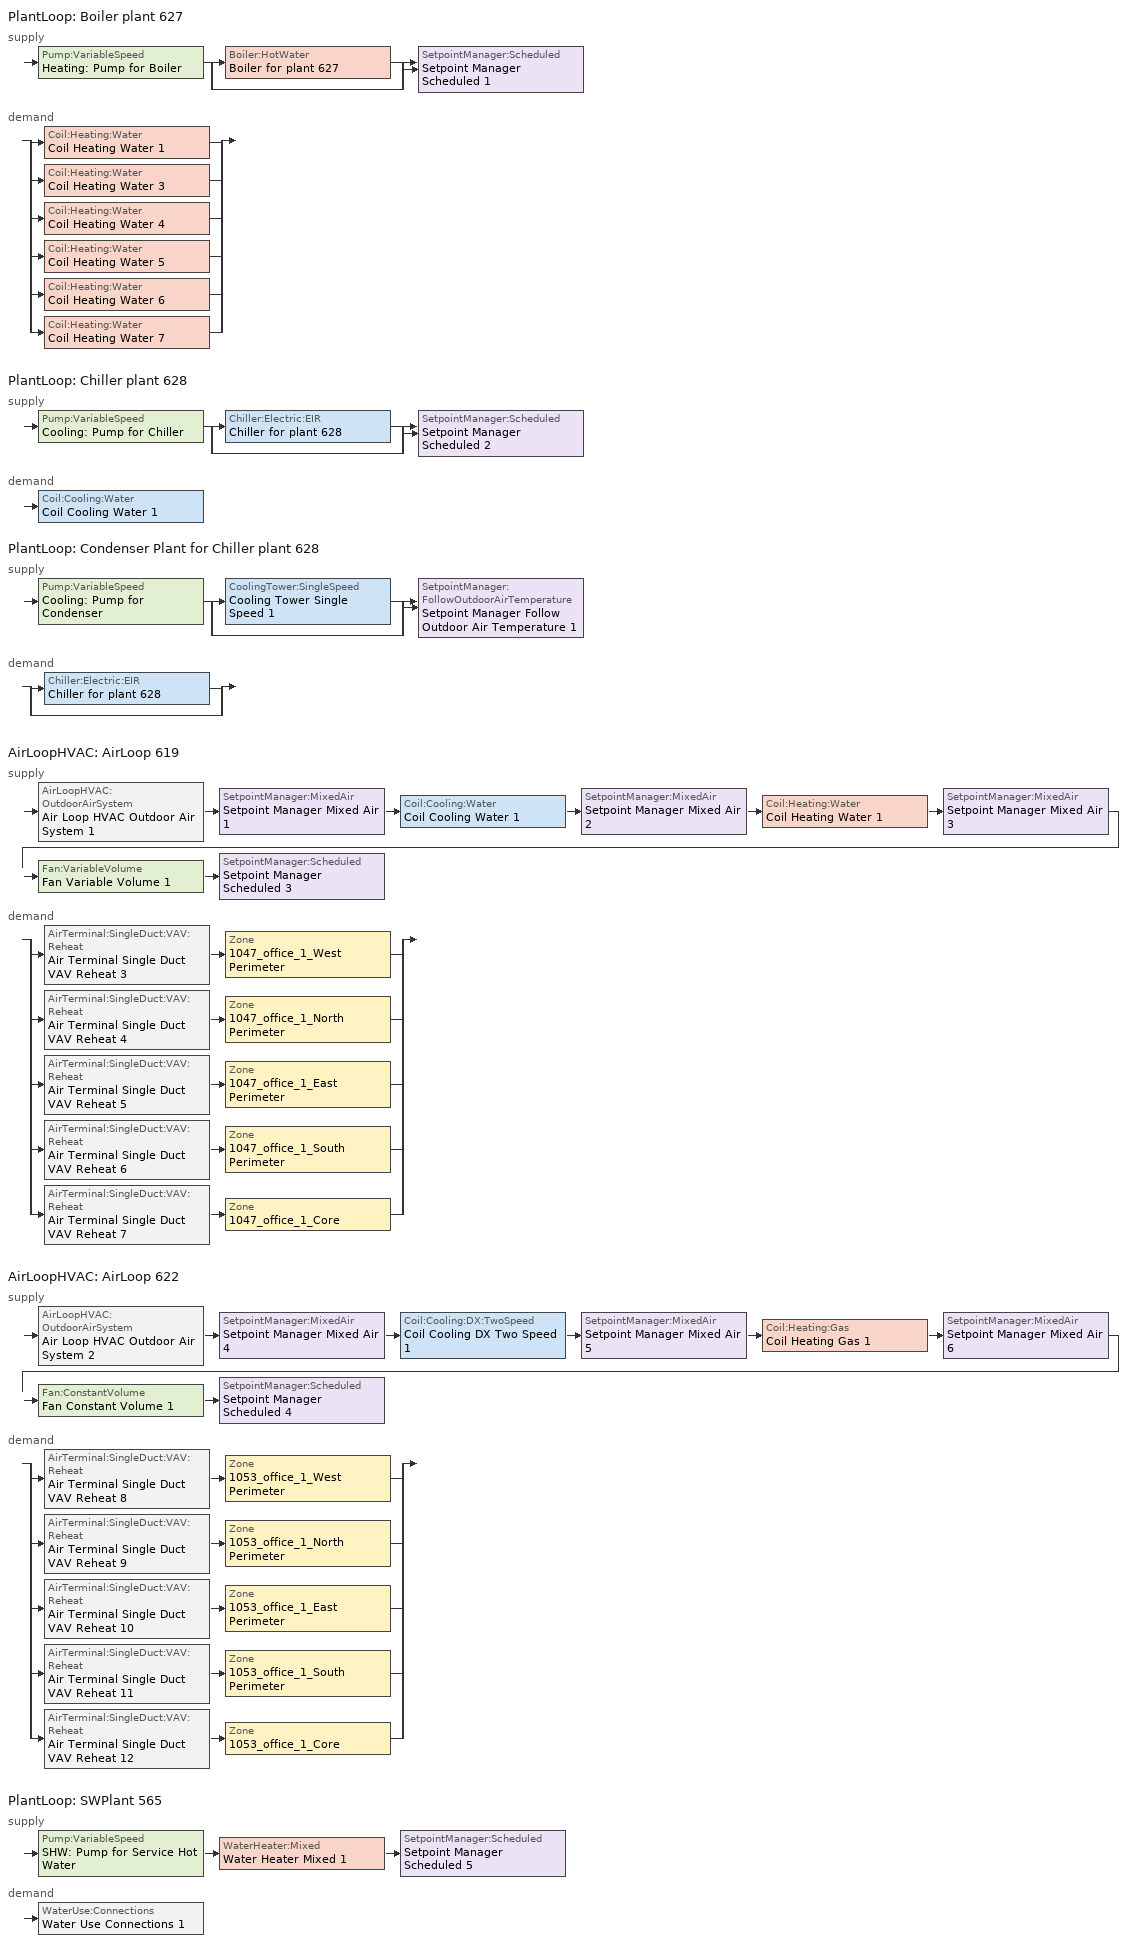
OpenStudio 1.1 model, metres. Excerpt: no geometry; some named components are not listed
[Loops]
PlantLoop 'Boiler plant 627'
 supply: Pump:VariableSpeed 'Heating: Pump for Boiler' > split
  | Boiler:HotWater 'Boiler for plant 627'
  | bypass
  join > SetpointManager:Scheduled 'Setpoint Manager Scheduled 1'
 demand: split
  | Coil:Heating:Water 'Coil Heating Water 1'
  | Coil:Heating:Water 'Coil Heating Water 3'
  | Coil:Heating:Water 'Coil Heating Water 4'
  | Coil:Heating:Water 'Coil Heating Water 5'
  | Coil:Heating:Water 'Coil Heating Water 6'
  | Coil:Heating:Water 'Coil Heating Water 7'
PlantLoop 'Chiller plant 628'
 supply: Pump:VariableSpeed 'Cooling: Pump for Chiller' > split
  | Chiller:Electric:EIR 'Chiller for plant 628'
  | bypass
  join > SetpointManager:Scheduled 'Setpoint Manager Scheduled 2'
 demand: Coil:Cooling:Water 'Coil Cooling Water 1'
PlantLoop 'Condenser Plant for Chiller plant 628'
 supply: Pump:VariableSpeed 'Cooling: Pump for Condenser' > split
  | CoolingTower:SingleSpeed 'Cooling Tower Single Speed 1'
  | bypass
  join > SetpointManager:FollowOutdoorAirTemperature 'Setpoint Manager Follow Outdoor Air Temperature 1'
 demand: split
  | Chiller:Electric:EIR 'Chiller for plant 628'
  | bypass
AirLoopHVAC 'AirLoop 619'
 supply: AirLoopHVAC:OutdoorAirSystem 'Air Loop HVAC Outdoor Air System 1' > SetpointManager:MixedAir 'Setpoint Manager Mixed Air 1' > Coil:Cooling:Water 'Coil Cooling Water 1' > SetpointManager:MixedAir 'Setpoint Manager Mixed Air 2' > Coil:Heating:Water 'Coil Heating Water 1' > SetpointManager:MixedAir 'Setpoint Manager Mixed Air 3' > Fan:VariableVolume 'Fan Variable Volume 1' > SetpointManager:Scheduled 'Setpoint Manager Scheduled 3'
 demand: split
  | AirTerminal:SingleDuct:VAV:Reheat 'Air Terminal Single Duct VAV Reheat 3' > Zone '1047_office_1_West Perimeter'
  | AirTerminal:SingleDuct:VAV:Reheat 'Air Terminal Single Duct VAV Reheat 4' > Zone '1047_office_1_North Perimeter'
  | AirTerminal:SingleDuct:VAV:Reheat 'Air Terminal Single Duct VAV Reheat 5' > Zone '1047_office_1_East Perimeter'
  | AirTerminal:SingleDuct:VAV:Reheat 'Air Terminal Single Duct VAV Reheat 6' > Zone '1047_office_1_South Perimeter'
  | AirTerminal:SingleDuct:VAV:Reheat 'Air Terminal Single Duct VAV Reheat 7' > Zone '1047_office_1_Core'
AirLoopHVAC 'AirLoop 622'
 supply: AirLoopHVAC:OutdoorAirSystem 'Air Loop HVAC Outdoor Air System 2' > SetpointManager:MixedAir 'Setpoint Manager Mixed Air 4' > Coil:Cooling:DX:TwoSpeed 'Coil Cooling DX Two Speed 1' > SetpointManager:MixedAir 'Setpoint Manager Mixed Air 5' > Coil:Heating:Gas 'Coil Heating Gas 1' > SetpointManager:MixedAir 'Setpoint Manager Mixed Air 6' > Fan:ConstantVolume 'Fan Constant Volume 1' > SetpointManager:Scheduled 'Setpoint Manager Scheduled 4'
 demand: split
  | AirTerminal:SingleDuct:VAV:Reheat 'Air Terminal Single Duct VAV Reheat 8' > Zone '1053_office_1_West Perimeter'
  | AirTerminal:SingleDuct:VAV:Reheat 'Air Terminal Single Duct VAV Reheat 9' > Zone '1053_office_1_North Perimeter'
  | AirTerminal:SingleDuct:VAV:Reheat 'Air Terminal Single Duct VAV Reheat 10' > Zone '1053_office_1_East Perimeter'
  | AirTerminal:SingleDuct:VAV:Reheat 'Air Terminal Single Duct VAV Reheat 11' > Zone '1053_office_1_South Perimeter'
  | AirTerminal:SingleDuct:VAV:Reheat 'Air Terminal Single Duct VAV Reheat 12' > Zone '1053_office_1_Core'
PlantLoop 'SWPlant 565'
 supply: Pump:VariableSpeed 'SHW: Pump for Service Hot Water' > WaterHeater:Mixed 'Water Heater Mixed 1' > SetpointManager:Scheduled 'Setpoint Manager Scheduled 5'
 demand: WaterUse:Connections 'Water Use Connections 1'
[PlantLoop] Plant Loop Volume {m3}=Autocalculate
Name | Fluid Type
Boiler plant 627 | Water
Chiller plant 628; Condenser Plant for Chiller plant 628; SWPlant 565
[Sizing:Plant]
Name | Loop Type | Design Loop Exit Temperature {C} | Loop Design Temperature Difference {deltaC}
Boiler plant 627; Condenser Plant for Chiller plant 628 | Heating | 82 | 11
Chiller plant 628 | Cooling | 6.67 | 5.6
SWPlant 565 | Heating | 60 | 5
[Pump:VariableSpeed] Pump Control Type=Intermittent
Heating: Pump for Boiler; Cooling: Pump for Chiller; Cooling: Pump for Condenser; SHW: Pump for Service Hot Water
[Boiler:HotWater]
Boiler for plant 627: Fuel Type=NaturalGas; Nominal Thermal Efficiency=0.8; Water Outlet Upper Temperature Limit {C}=99; Boiler Flow Mode=ConstantFlow; Parasitic Electric Load {W}=0; Sizing Factor=1
[SetpointManager:Scheduled] Control Variable=Temperature
Name | Schedule
Setpoint Manager Scheduled 1 | Hot_Water_Temperature
Setpoint Manager Scheduled 2 | Chilled_Water_Temperature
Setpoint Manager Scheduled 3; Setpoint Manager Scheduled 4 | Deck_Temperature
Setpoint Manager Scheduled 5 | Water Heater Setpoint Temperature Schedule
[Chiller:Electric:EIR]
Chiller for plant 628: Reference Capacity {W}=Autosize; Reference COP {W/W}=6.1; Reference Leaving Chilled Water Temperature {C}=6.67; Reference Entering Condenser Fluid Temperature {C}=29.4; Cooling Capacity Function of Temperature Curve=Curve Biquadratic 1; Electric Input to Cooling Output Ratio Function of Temperature Curve=Curve Biquadratic 2; Electric Input to Cooling Output Ratio Function of Part Load Ratio Curve=Curve Quadratic 1; Design Heat Recovery Water Flow Rate {m3/s}=0; Sizing Factor=1; Basin Heater Capacity {W/K}=0; Basin Heater Setpoint Temperature {C}=10
[CoolingTower:SingleSpeed]
Cooling Tower Single Speed 1: Design Water Flow Rate {m3/s}=autosize; Design Air Flow Rate {m3/s}=autosize; Fan Power at Design Air Flow Rate {W}=autosize; U-Factor Times Area Value at Design Air Flow Rate {W/K}=autosize; Air Flow Rate in Free Convection Regime {m3/s}=autosize; U-Factor Times Area Value at Free Convection Air Flow Rate {W/K}=autosize; Performance Input Method=UFactorTimesAreaAndDesignWaterFlowRate; Free Convection Capacity {W}=0
[SetpointManager:FollowOutdoorAirTemperature]
Setpoint Manager Follow Outdoor Air Temperature 1: Control Variable=Temperature; Reference Temperature Type=OutdoorAirWetBulb; Offset Temperature Difference {deltaC}=1.5; Maximum Setpoint Temperature {C}=80; Minimum Setpoint Temperature {C}=6
[AirLoopHVAC] Design Supply Air Flow Rate {m3/s}=AutoSize
AirLoop 619; AirLoop 622
[Sizing:System] Type of Load to Size On=Sensible; Design Outdoor Air Flow Rate {m3/s}=Autosize; Minimum System Air Flow Ratio=0.3; Preheat Design Temperature {C}=7; Preheat Design Humidity Ratio {kg-H2O/kg-Air}=0.008; Precool Design Temperature {C}=12.8; Precool Design Humidity Ratio {kg-H2O/kg-Air}=0.008; Central Cooling Design Supply Air Temperature {C}=12.8; Central Heating Design Supply Air Temperature {C}=16.7; Sizing Option=NonCoincident; 100% Outdoor Air in Cooling=Yes; 100% Outdoor Air in Heating=Yes; Central Cooling Design Supply Air Humidity Ratio {kg-H2O/kg-Air}=0.0085; Central Heating Design Supply Air Humidity Ratio {kg-H2O/kg-Air}=0.008; Cooling Design Air Flow Method=DesignDay; Cooling Design Air Flow Rate {m3/s}=0; Heating Design Air Flow Method=DesignDay; Heating Design Air Flow Rate {m3/s}=0; System Outdoor Air Method=ZoneSum
AirLoop 619; AirLoop 622
[Controller:OutdoorAir] Minimum Outdoor Air Flow Rate {m3/s}=Autosize; Maximum Outdoor Air Flow Rate {m3/s}=Autosize; Economizer Control Action Type=ModulateFlow; Economizer Maximum Limit Enthalpy {J/kg}=64000; Economizer Minimum Limit Dry-Bulb Temperature {C}=-100; Lockout Type=NoLockout; Minimum Limit Type=FixedMinimum; High Humidity Control=No; Heat Recovery Bypass Control Type=BypassWhenOAFlowGreaterThanMinimum
Name | Economizer Control Type | Economizer Maximum Limit Dry-Bulb Temperature {C} | Controller Mechanical Ventilation
Controller Outdoor Air 1 | NoEconomizer | 28 | Controller Mechanical Ventilation 1
Controller Outdoor Air 2 | FixedDryBulb | 23 | Controller Mechanical Ventilation 2
[Controller:MechanicalVentilation] Availability Schedule=Always On Discrete; System Outdoor Air Method=ZoneSum
Controller Mechanical Ventilation 1; Controller Mechanical Ventilation 2
[AirLoopHVAC:OutdoorAirSystem]
Name | Controller
Air Loop HVAC Outdoor Air System 1 | Controller Outdoor Air 1
Air Loop HVAC Outdoor Air System 2 | Controller Outdoor Air 2
[Coil:Cooling:Water]
Coil Cooling Water 1: Availability Schedule=Always_On
[Coil:Heating:Water] Availability Schedule=Always_On
Coil Heating Water 1; Coil Heating Water 3; Coil Heating Water 4; Coil Heating Water 5; Coil Heating Water 6; Coil Heating Water 7
[Fan:VariableVolume]
Fan Variable Volume 1: Availability Schedule=Airloop_619_Sched_Ruleset; Fan Efficiency=0.54; Pressure Rise {Pa}=1389.88; Maximum Flow Rate {m3/s}=Autosize; Fan Power Minimum Flow Rate Input Method=FixedFlowRate; Fan Power Minimum Flow Fraction=0; Fan Power Minimum Air Flow Rate {m3/s}=0; Motor Efficiency=0.84; Motor In Airstream Fraction=1; Fan Power Coefficient 1=0.0407599; Fan Power Coefficient 2=0.088045; Fan Power Coefficient 3=-0.0729261; Fan Power Coefficient 4=0.94374; Fan Power Coefficient 5=0
[Coil:Cooling:DX:TwoSpeed]
Coil Cooling DX Two Speed 1: Availability Schedule=Always_On; Rated High Speed Total Cooling Capacity {W}=Autosize; Rated High Speed Sensible Heat Ratio=Autosize; Rated High Speed COP {W/W}=3.071803; Rated High Speed Air Flow Rate {m3/s}=Autosize; Total Cooling Capacity Function of Temperature Curve=Curve Biquadratic 3; Total Cooling Capacity Function of Flow Fraction Curve=Curve Quadratic 2; Energy Input Ratio Function of Temperature Curve=Curve Biquadratic 4; Energy Input Ratio Function of Flow Fraction Curve=Curve Quadratic 3; Part Load Fraction Correlation Curve=Curve Quadratic 4; Rated Low Speed Total Cooling Capacity {W}=Autosize; Rated Low Speed Sensible Heat Ratio=0.69; Rated Low Speed COP {W/W}=3.071803; Low Speed Total Cooling Capacity Function of Temperature Curve=Curve Biquadratic 5; Low Speed Energy Input Ratio Function of Temperature Curve=Curve Biquadratic 6; Condenser Type=AirCooled; High Speed Evaporative Condenser Effectiveness=0; High Speed Evaporative Condenser Air Flow Rate {m3/s}=Autosize; High Speed Evaporative Condenser Pump Rated Power Consumption {W}=Autosize; Low Speed Evaporative Condenser Effectiveness=0; Low Speed Evaporative Condenser Air Flow Rate {m3/s}=Autosize; Low Speed Evaporative Condenser Pump Rated Power Consumption {W}=Autosize; Basin Heater Capacity {W/K}=10; Basin Heater Setpoint Temperature {C}=2
[Coil:Heating:Gas]
Coil Heating Gas 1: Availability Schedule=Always_On; Gas Burner Efficiency=0.746016; Nominal Capacity {W}=AutoSize; Parasitic Electric Load {W}=0; Parasitic Gas Load {W}=0
[Fan:ConstantVolume]
Fan Constant Volume 1: Availability Schedule=Airloop_622_Sched_Ruleset; Fan Efficiency=0.725; Pressure Rise {Pa}=1389.88; Maximum Flow Rate {m3/s}=AutoSize; Motor Efficiency=0.79469
[WaterHeater:Mixed]
Water Heater Mixed 1: Tank Volume {m3}=0.302835; Setpoint Temperature Schedule=Water Heater Setpoint Temperature Schedule; Deadband Temperature Difference {deltaC}=2; Maximum Temperature Limit {C}=82.22; Heater Control Type=Cycle; Heater Maximum Capacity {W}=845000; Heater Fuel Type=NaturalGas; Heater Thermal Efficiency=0.77; Off Cycle Parasitic Fuel Consumption Rate {W}=20; Off Cycle Parasitic Fuel Type=NaturalGas; Off Cycle Parasitic Heat Fraction to Tank=0.8; On Cycle Parasitic Fuel Type=NaturalGas; Ambient Temperature Indicator=ThermalZone; Ambient Temperature Thermal Zone=1047_office_1_West Perimeter; Off Cycle Loss Coefficient to Ambient Temperature {W/K}=6; On Cycle Loss Coefficient to Ambient Temperature {W/K}=6; Use Side Effectiveness=1; Source Side Effectiveness=1; Use Side Design Flow Rate {m3/s}=autosize; Source Side Design Flow Rate {m3/s}=autosize; Indirect Water Heating Recovery Time {hr}=1.5
[WaterUse:Connections]
Water Use Connections 1: Water Use Equipment Name 1=Water Use Equipment 1; Water Use Equipment Name 2=Water Use Equipment 2; Water Use Equipment Name 3=Water Use Equipment 3; Water Use Equipment Name 4=Water Use Equipment 4; Water Use Equipment Name 5=Water Use Equipment 5
[Sizing:Zone] Zone Cooling Design Supply Air Temperature {C}=14; Zone Heating Design Supply Air Temperature {C}=40; Zone Cooling Design Supply Air Humidity Ratio {kg-H2O/kg-air}=0.0085; Zone Heating Design Supply Air Humidity Ratio {kg-H2O/kg-air}=0.008; Cooling Design Air Flow Method=DesignDay; Heating Design Air Flow Method=DesignDay
1047_office_1_West Perimeter; 1047_office_1_North Perimeter; 1047_office_1_East Perimeter; 1047_office_1_South Perimeter; 1047_office_1_Core; 1053_office_1_West Perimeter; 1053_office_1_North Perimeter; 1053_office_1_East Perimeter; 1053_office_1_South Perimeter; 1053_office_1_Core
[Zone equipment]
1047_office_1_West Perimeter: Air Terminal Single Duct VAV Reheat 3
1047_office_1_North Perimeter: Air Terminal Single Duct VAV Reheat 4
1047_office_1_East Perimeter: Air Terminal Single Duct VAV Reheat 5
1047_office_1_South Perimeter: Air Terminal Single Duct VAV Reheat 6
1047_office_1_Core: Air Terminal Single Duct VAV Reheat 7
1053_office_1_West Perimeter: Air Terminal Single Duct VAV Reheat 8
1053_office_1_North Perimeter: Air Terminal Single Duct VAV Reheat 9
1053_office_1_East Perimeter: Air Terminal Single Duct VAV Reheat 10
1053_office_1_South Perimeter: Air Terminal Single Duct VAV Reheat 11
1053_office_1_Core: Air Terminal Single Duct VAV Reheat 12
[AirTerminal:SingleDuct:VAV:Reheat] Availability Schedule=Always_On; Maximum Air Flow Rate {m3/s}=Autocalculate; Zone Minimum Air Flow Input Method=Constant; Constant Minimum Air Flow Fraction=0.3; Fixed Minimum Air Flow Rate {m3/s}=0; Maximum Hot Water or Steam Flow Rate {m3/s}=Autocalculate; Minimum Hot Water or Steam Flow Rate {m3/s}=0; Convergence Tolerance=0.001; Damper Heating Action=Normal; Maximum Flow per Zone Floor Area During Reheat {m3/s-m2}=Autocalculate; Maximum Flow Fraction During Reheat=Autocalculate; Maximum Reheat Air Temperature {C}=35
Name | Reheat Coil
Air Terminal Single Duct VAV Reheat 3 | Coil Heating Water 3
Air Terminal Single Duct VAV Reheat 4 | Coil Heating Water 4
Air Terminal Single Duct VAV Reheat 5 | Coil Heating Water 5
Air Terminal Single Duct VAV Reheat 6 | Coil Heating Water 6
Air Terminal Single Duct VAV Reheat 7 | Coil Heating Water 7
Air Terminal Single Duct VAV Reheat 8 | Coil Heating Electric 2
Air Terminal Single Duct VAV Reheat 9 | Coil Heating Electric 3
Air Terminal Single Duct VAV Reheat 10 | Coil Heating Electric 4
Air Terminal Single Duct VAV Reheat 11 | Coil Heating Electric 5
Air Terminal Single Duct VAV Reheat 12 | Coil Heating Electric 6
[WaterUse:Equipment] Flow Rate Fraction Schedule=WaterEquipment_FlowRateFractionSchedule
Name | Water Use Equipment Definition | Space
Water Use Equipment 1 | Water Use Equipment Definition 2 | 1047_office_1_West Perimeter Space
Water Use Equipment 2 | Water Use Equipment Definition 3 | 1047_office_1_North Perimeter Space
Water Use Equipment 3 | Water Use Equipment Definition 4 | 1047_office_1_East Perimeter Space
Water Use Equipment 4 | Water Use Equipment Definition 5 | 1047_office_1_South Perimeter Space
Water Use Equipment 5 | Water Use Equipment Definition 6 | 1047_office_1_Core Space
[WaterUse:Equipment:Definition]
Name | Peak Flow Rate {m3/s}
Water Use Equipment Definition 2; Water Use Equipment Definition 3; Water Use Equipment Definition 4; Water Use Equipment Definition 5 | 1.32954e-06
Water Use Equipment Definition 6 | 5.1096e-06
[Coil:Heating:Electric] Availability Schedule=Always_On
Coil Heating Electric 2; Coil Heating Electric 3; Coil Heating Electric 4; Coil Heating Electric 5; Coil Heating Electric 6
[Schedule:Ruleset]
Name | Default Day Schedule | Summer Design Day Schedule | Winter Design Day Schedule
Always_On | Always_On_Default | Always_On_Summer_Design_Day | Always_On_Winter_Design_Day
Deck_Temperature | Deck_Temperature_Default | Deck_Temperature_Summer_Design_Day | Deck_Temperature_Winter_Design_Day
Hot_Water_Temperature | Hot_Water_Temperature_Default | Hot_Water_Temperature_Summer_Design_Day | Hot_Water_Temperature_Winter_Design_Day
Chilled_Water_Temperature | Chilled_Water_Temperature_Default | Chilled_Water_Temperature_Summer_Design_Day | Chilled_Water_Temperature_Winter_Design_Day
Airloop_619_Sched_Ruleset | PNNL_Asset_Rating_Office_Hvac_Schedule_Week_Day 1 | PNNL_Asset_Rating_Office_Hvac_Schedule_Summer_Design_Day 1 | PNNL_Asset_Rating_Office_Hvac_Schedule_Winter_Design_Day 1
Airloop_622_Sched_Ruleset | PNNL_Asset_Rating_Office_Hvac_Schedule_Week_Day 2 | PNNL_Asset_Rating_Office_Hvac_Schedule_Summer_Design_Day 2 | PNNL_Asset_Rating_Office_Hvac_Schedule_Winter_Design_Day 2
WaterEquipment_FlowRateFractionSchedule | PNNL_Asset_Rating_Office_Service_Water_Heating_Schedule_Week_Day | PNNL_Asset_Rating_Office_Service_Water_Heating_Schedule_Summer_Design_Day | PNNL_Asset_Rating_Office_Service_Water_Heating_Schedule_Winter_Design_Day
[Schedule:Day]
Always_On_Default; Always_On_Winter_Design_Day; Always_On_Summer_Design_Day: 24, 0, 1
Deck_Temperature_Default; Deck_Temperature_Winter_Design_Day; Deck_Temperature_Summer_Design_Day: 24, 0, 12.8
Hot_Water_Temperature_Default; Hot_Water_Temperature_Winter_Design_Day; Hot_Water_Temperature_Summer_Design_Day: 24, 0, 82
Chilled_Water_Temperature_Default; Chilled_Water_Temperature_Winter_Design_Day; Chilled_Water_Temperature_Summer_Design_Day: 24, 0, 6.7
PNNL_Asset_Rating_Office_Hvac_Schedule_Week_Day 1; PNNL_Asset_Rating_Office_Hvac_Schedule_Week_Day 2: 1, 0, 0, 2, 0, 0, 3, 0, 0, 4, 0, 0, 5, 0, 0, 6, 0, 1, 7, 0, 1, 8, 0, 1, 9, 0, 1, 10, 0, 1, 11, 0, 1, 12, 0, 1, 13, 0, 1, 14, 0, 1, 15, 0, 1, 16, 0, 1, 17, 0, 1, 18, 0, 1, 19, 0, 1, 20, 0, 1, 21, 0, 1, 22, 0, 1, 23, 0, 0, 24, 0, 0
PNNL_Asset_Rating_Office_Hvac_Schedule_Summer_Design_Day 1; PNNL_Asset_Rating_Office_Hvac_Schedule_Summer_Design_Day 2: 1, 0, 0, 2, 0, 0, 3, 0, 0, 4, 0, 0, 5, 0, 0, 6, 0, 0, 7, 0, 1, 8, 0, 1, 9, 0, 1, 10, 0, 1, 11, 0, 1, 12, 0, 1, 13, 0, 1, 14, 0, 1, 15, 0, 1, 16, 0, 1, 17, 0, 1, 18, 0, 1, 19, 0, 1, 20, 0, 1, 21, 0, 1, 22, 0, 1, 23, 0, 0, 24, 0, 0
PNNL_Asset_Rating_Office_Hvac_Schedule_Winter_Design_Day 1; PNNL_Asset_Rating_Office_Hvac_Schedule_Winter_Design_Day 2: 1, 0, 0, 2, 0, 0, 3, 0, 0, 4, 0, 0, 5, 0, 0, 6, 0, 0, 7, 0, 1, 8, 0, 1, 9, 0, 1, 10, 0, 1, 11, 0, 1, 12, 0, 1, 13, 0, 1, 14, 0, 1, 15, 0, 1, 16, 0, 1, 17, 0, 1, 18, 0, 1, 19, 0, 0, 20, 0, 0, 21, 0, 0, 22, 0, 0, 23, 0, 0, 24, 0, 0
PNNL_Asset_Rating_Office_Hvac_Schedule_Sunday 1; PNNL_Asset_Rating_Office_Hvac_Schedule_Sunday 2: 1, 0, 0, 2, 0, 0, 3, 0, 0, 4, 0, 0, 5, 0, 0, 6, 0, 0, 7, 0, 0, 8, 0, 0, 9, 0, 0, 10, 0, 0, 11, 0, 0, 12, 0, 0, 13, 0, 0, 14, 0, 0, 15, 0, 0, 16, 0, 0, 17, 0, 0, 18, 0, 0, 19, 0, 0, 20, 0, 0, 21, 0, 0, 22, 0, 0, 23, 0, 0, 24, 0, 0
PNNL_Asset_Rating_Office_Hvac_Schedule_Saturday 1; PNNL_Asset_Rating_Office_Hvac_Schedule_Saturday 2: 1, 0, 0, 2, 0, 0, 3, 0, 0, 4, 0, 0, 5, 0, 0, 6, 0, 1, 7, 0, 1, 8, 0, 1, 9, 0, 1, 10, 0, 1, 11, 0, 1, 12, 0, 1, 13, 0, 1, 14, 0, 1, 15, 0, 1, 16, 0, 1, 17, 0, 1, 18, 0, 0, 19, 0, 0, 20, 0, 0, 21, 0, 0, 22, 0, 0, 23, 0, 0, 24, 0, 0
PNNL_Asset_Rating_Office_Service_Water_Heating_Schedule_Week_Day; PNNL_Asset_Rating_Office_Service_Water_Heating_Schedule_Summer_Design_Day: 1, 0, 0, 2, 0, 0, 3, 0, 0, 4, 0, 0, 5, 0, 0, 6, 0, 0, 7, 0, 0.07, 8, 0, 0.19, 9, 0, 0.35, 10, 0, 0.38, 11, 0, 0.39, 12, 0, 0.47, 13, 0, 0.57, 14, 0, 0.54, 15, 0, 0.34, 16, 0, 0.33, 17, 0, 0.44, 18, 0, 0.26, 19, 0, 0.21, 20, 0, 0.15, 21, 0, 0.17, 22, 0, 0.08, 23, 0, 0.05, 24, 0, 0.05
PNNL_Asset_Rating_Office_Service_Water_Heating_Schedule_Winter_Design_Day; PNNL_Asset_Rating_Office_Service_Water_Heating_Schedule_Saturday: 1, 0, 0, 2, 0, 0, 3, 0, 0, 4, 0, 0, 5, 0, 0, 6, 0, 0, 7, 0, 0.07, 8, 0, 0.11, 9, 0, 0.15, 10, 0, 0.21, 11, 0, 0.19, 12, 0, 0.23, 13, 0, 0.2, 14, 0, 0.19, 15, 0, 0.15, 16, 0, 0.13, 17, 0, 0.14, 18, 0, 0.07, 19, 0, 0.07, 20, 0, 0, 21, 0, 0, 22, 0, 0, 23, 0, 0, 24, 0, 0
PNNL_Asset_Rating_Office_Service_Water_Heating_Schedule_Sunday: 1, 0, 0, 2, 0, 0, 3, 0, 0, 4, 0, 0, 5, 0, 0, 6, 0, 0, 7, 0, 0.04, 8, 0, 0.04, 9, 0, 0.04, 10, 0, 0.04, 11, 0, 0.04, 12, 0, 0.06, 13, 0, 0.06, 14, 0, 0.09, 15, 0, 0.06, 16, 0, 0.04, 17, 0, 0.04, 18, 0, 0.04, 19, 0, 0, 20, 0, 0, 21, 0, 0, 22, 0, 0, 23, 0, 0, 24, 0, 0
[Schedule:Rule]
Name | Schedule Ruleset | Rule Order | Day Schedule | Apply Sunday | Apply Saturday
PNNL_Asset_Rating_Office_Hvac_Schedule_Sunday_Rule 1 | Airloop_619_Sched_Ruleset | 0 | PNNL_Asset_Rating_Office_Hvac_Schedule_Sunday 1 | Yes
PNNL_Asset_Rating_Office_Hvac_Schedule_Saturday_Rule 1 | Airloop_619_Sched_Ruleset | 1 | PNNL_Asset_Rating_Office_Hvac_Schedule_Saturday 1 |  | Yes
PNNL_Asset_Rating_Office_Hvac_Schedule_Sunday_Rule 2 | Airloop_622_Sched_Ruleset | 0 | PNNL_Asset_Rating_Office_Hvac_Schedule_Sunday 2 | Yes
PNNL_Asset_Rating_Office_Hvac_Schedule_Saturday_Rule 2 | Airloop_622_Sched_Ruleset | 1 | PNNL_Asset_Rating_Office_Hvac_Schedule_Saturday 2 |  | Yes
PNNL_Asset_Rating_Office_Service_Water_Heating_Schedule_Sunday_Rule | WaterEquipment_FlowRateFractionSchedule | 0 | PNNL_Asset_Rating_Office_Service_Water_Heating_Schedule_Sunday | Yes
PNNL_Asset_Rating_Office_Service_Water_Heating_Schedule_Saturday_Rule | WaterEquipment_FlowRateFractionSchedule | 1 | PNNL_Asset_Rating_Office_Service_Water_Heating_Schedule_Saturday |  | Yes
[Curve:Biquadratic]
Name | Coefficient1 Constant | Coefficient2 x | Coefficient3 x**2 | Coefficient4 y | Coefficient5 y**2 | Coefficient6 x*y | Minimum Value of x {BasedOnField A2} | Maximum Value of x {BasedOnField A2} | Minimum Value of y {BasedOnField A3} | Maximum Value of y {BasedOnField A3}
Curve Biquadratic 1 | 1.02152 | 0.0370359 | 0.000233248 | -0.00389405 | -6.52536e-05 | -0.000268045 | 5 | 10 | 24 | 35
Curve Biquadratic 2 | 0.701769 | -0.00452016 | 0.00053311 | -0.00549821 | 0.000544579 | -0.000729032 | 5 | 10 | 24 | 35
Curve Biquadratic 3; Curve Biquadratic 5 | 0.42415 | 0.04426 | -0.00042 | 0.00333 | -8e-005 | -0.00021 | 17 | 22 | 13 | 46
Curve Biquadratic 4; Curve Biquadratic 6 | 1.23649 | -0.02431 | 0.00057 | -0.01434 | 0.00063 | -0.00038 | 17 | 22 | 13 | 46
[Curve:Quadratic]
Name | Coefficient1 Constant | Coefficient2 x | Coefficient3 x**2 | Minimum Value of x {BasedOnField A2} | Maximum Value of x {BasedOnField A2}
Curve Quadratic 1 | 0.0636912 | 0.584888 | 0.352803 | 0 | 1
Curve Quadratic 2 | 0.77136 | 0.34053 | -0.11088 | 0.75918 | 1.13877
Curve Quadratic 3 | 1.2055 | -0.32953 | 0.12308 | 0.75918 | 1.13877
Curve Quadratic 4 | 0.771 | 0.229 | 0 | 0 | 1
[Schedule:Constant]
Always On Discrete: Value=1
[Schedule:Compact]
Water Heater Setpoint Temperature Schedule: Through: 12/31, For: AllDays, Until: 24:00, 60
